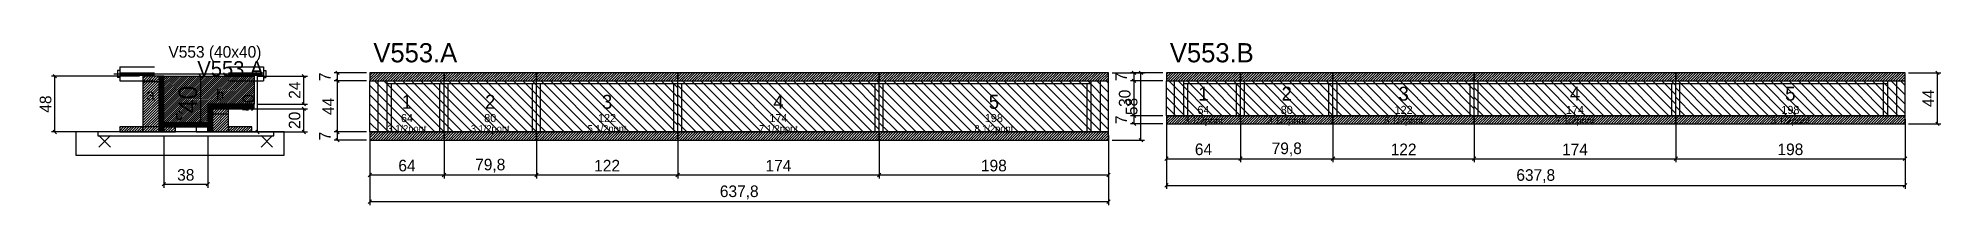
# Model space of a CAD drawing. Extents: x -69 to 1575, y -107 to 33.
import ezdxf
from ezdxf.enums import TextEntityAlignment as Align

# ---------------------------------------------------------------- set-up
doc = ezdxf.new("R2010")
doc.units = 0
for name, color, linetype in [('5', 5, 'Continuous'), ('barrote', 126, 'Continuous'), ('CONCRETO', 251, 'Continuous'), ('COTA', 241, 'Continuous'), ('Cota Seção (2x)', 241, 'Continuous'), ('detalhes', 7, 'Continuous'), ('Hachura', 251, 'Continuous'), ('Madeira', 126, 'Continuous'), ('NOMENCLATURA', 7, 'Continuous'), ('Painéis', 200, 'Continuous'), ('presilha', 224, 'Continuous'), ('Reaproveitamento', 30, 'Continuous'), ('SARR_2.2x7', 40, 'Continuous'), ('SARR_3.5x7', 81, 'Continuous'), ('SCO-___-LAJ', 224, 'Continuous'), ('TENSOR', 224, 'Continuous'), ('texto', 7, 'Continuous'), ('Texto Seção', 7, 'Continuous')]:
    doc.layers.add(name, color=color, linetype=linetype)
doc.dimstyles.new('PAINEL', dxfattribs={"dimtxt": 10, "dimasz": 3, "dimexe": 3, "dimexo": 3, "dimgap": 3, "dimtad": 1, "dimblk": 'OBLIQUE', "dimblk1": 'OBLIQUE', "dimcen": 2.5, "dimclrd": 4, "dimclre": 4, "dimclrt": 240, "dimazin": 3, "dimtfac": 1, "dimtmove": 0, "dimatfit": 3})
doc.dimstyles.new('SECAO2X', dxfattribs={"dimtxt": 16, "dimasz": 3, "dimexe": 3, "dimexo": 3, "dimgap": 3, "dimtad": 1, "dimblk": 'OBLIQUE', "dimblk1": 'OBLIQUE', "dimcen": 2.5, "dimclrd": 4, "dimclre": 4, "dimclrt": 240, "dimazin": 3, "dimtfac": 1, "dimtmove": 0, "dimatfit": 3})

# ---------------------------------------------------------------- blocks, each defined once
blk = doc.blocks.new('_OBLIQUE')
at = {"color": 0, "linetype": 'BYBLOCK'}
blk.add_line((-0.5, -0.5), (0.5, 0.5), dxfattribs=at)

msp = doc.modelspace()

# ---------------------------------------------------------------- hatches: boundary and pattern name
at = {"layer": 'COTA'}
h = msp.add_hatch(dxfattribs=at)
h.set_pattern_fill('ANSI31', scale=0.4)
h.paths.add_polyline_path([(40, -36), (40, 4), (118, 4), (118, -20), (78, -20), (78, -36)])
h = msp.add_hatch(dxfattribs=at)
h.set_pattern_fill('ANSI31', scale=0.5)
h.paths.add_polyline_path([(218, 0), (282, 0), (282, 7), (218, 7)])
h = msp.add_hatch(dxfattribs=at)
h.set_pattern_fill('ANSI31', scale=0.5)
h.paths.add_polyline_path([(282, 0), (361.8, 0), (361.8, 7), (282, 7)])
h = msp.add_hatch(dxfattribs=at)
h.set_pattern_fill('ANSI31', scale=0.5)
h.paths.add_polyline_path([(361.8, 0), (483.8, 0), (483.8, 7), (361.8, 7)])
h = msp.add_hatch(dxfattribs=at)
h.set_pattern_fill('ANSI31', scale=0.5)
h.paths.add_polyline_path([(483.8, 0), (657.8, 0), (657.8, 7), (483.8, 7)])
h = msp.add_hatch(dxfattribs=at)
h.set_pattern_fill('ANSI31', scale=0.5)
h.paths.add_polyline_path([(657.8, 0), (855.8, 0), (855.8, 7), (657.8, 7)])
h = msp.add_hatch(dxfattribs=at)
h.set_pattern_fill('ANSI31', scale=0.5)
h.paths.add_polyline_path([(905.8, 0), (969.8, 0), (969.8, 7), (905.8, 7)])
h = msp.add_hatch(dxfattribs=at)
h.set_pattern_fill('ANSI31', scale=0.5)
h.paths.add_polyline_path([(969.8, 0), (1049.6, 0), (1049.6, 7), (969.8, 7)])
h = msp.add_hatch(dxfattribs=at)
h.set_pattern_fill('ANSI31', scale=0.5)
h.paths.add_polyline_path([(1049.6, 0), (1171.6, 0), (1171.6, 7), (1049.6, 7)])
h = msp.add_hatch(dxfattribs=at)
h.set_pattern_fill('ANSI31', scale=0.5)
h.paths.add_polyline_path([(1171.6, 0), (1345.6, 0), (1345.6, 7), (1171.6, 7)])
h = msp.add_hatch(dxfattribs=at)
h.set_pattern_fill('ANSI31', scale=0.5)
h.paths.add_polyline_path([(1345.6, 0), (1543.6, 0), (1543.6, 7), (1345.6, 7)])
h = msp.add_hatch(dxfattribs=at)
h.set_pattern_fill('ANSI31', scale=0.5)
h.paths.add_polyline_path([(905.8, -37), (969.8, -37), (969.8, -30), (905.8, -30)])
h = msp.add_hatch(dxfattribs=at)
h.set_pattern_fill('ANSI31', scale=0.5)
h.paths.add_polyline_path([(969.8, -37), (1049.6, -37), (1049.6, -30), (969.8, -30)])
h = msp.add_hatch(dxfattribs=at)
h.set_pattern_fill('ANSI31', scale=0.5)
h.paths.add_polyline_path([(1049.6, -37), (1171.6, -37), (1171.6, -30), (1049.6, -30)])
h = msp.add_hatch(dxfattribs=at)
h.set_pattern_fill('ANSI31', scale=0.5)
h.paths.add_polyline_path([(1171.6, -37), (1345.6, -37), (1345.6, -30), (1171.6, -30)])
h = msp.add_hatch(dxfattribs=at)
h.set_pattern_fill('ANSI31', scale=0.5)
h.paths.add_polyline_path([(1345.6, -37), (1543.6, -37), (1543.6, -30), (1345.6, -30)])
h = msp.add_hatch(dxfattribs=at)
h.set_pattern_fill('ANSI31', scale=0.5)
h.paths.add_polyline_path([(218, -51), (282, -51), (282, -44), (218, -44)])
h = msp.add_hatch(dxfattribs=at)
h.set_pattern_fill('ANSI31', scale=0.5)
h.paths.add_polyline_path([(282, -51), (361.8, -51), (361.8, -44), (282, -44)])
h = msp.add_hatch(dxfattribs=at)
h.set_pattern_fill('ANSI31', scale=0.5)
h.paths.add_polyline_path([(361.8, -51), (483.8, -51), (483.8, -44), (361.8, -44)])
h = msp.add_hatch(dxfattribs=at)
h.set_pattern_fill('ANSI31', scale=0.5)
h.paths.add_polyline_path([(483.8, -51), (657.8, -51), (657.8, -44), (483.8, -44)])
h = msp.add_hatch(dxfattribs=at)
h.set_pattern_fill('ANSI31', scale=0.5)
h.paths.add_polyline_path([(657.8, -51), (855.8, -51), (855.8, -44), (657.8, -44)])
at = {"layer": 'Hachura'}
h = msp.add_hatch(dxfattribs=at)
h.set_pattern_fill('ANSI31', scale=0.5)
h.paths.add_polyline_path([(22, -44), (36, -44), (36, 4), (22, 4)])
h = msp.add_hatch(dxfattribs=at)
h.set_pattern_fill('ANSI31', scale=0.5)
h.paths.add_polyline_path([(22, -0.4), (36, -0.4), (36, 4), (22, 4)])
h = msp.add_hatch(dxfattribs=at)
h.set_pattern_fill('SOLID')
h.paths.add_polyline_path([(36, -44), (40, -44), (40, 4), (36, 4)])
h = msp.add_hatch(dxfattribs=at)
h.set_pattern_fill('SOLID')
h.paths.add_polyline_path([(78, -24), (118, -24), (118, -20), (78, -20)])
h = msp.add_hatch(dxfattribs=at)
h.set_pattern_fill('SOLID')
h.paths.add_polyline_path([(78, -44), (82, -44), (82, -24), (78, -24)])
h = msp.add_hatch(dxfattribs=at)
h.set_pattern_fill('ANSI31', scale=0.5)
h.paths.add_polyline_path([(82, -44), (96, -44), (96, -24), (82, -24)])
h = msp.add_hatch(dxfattribs=at)
h.set_pattern_fill('ANSI31', scale=0.5)
h.paths.add_polyline_path([(82, -28.4), (96, -28.4), (96, -24), (82, -24)])
h = msp.add_hatch(dxfattribs=at)
h.set_pattern_fill('ANSI31', scale=0.5)
h.paths.add_polyline_path([(2, -44), (22, -44), (22, -39.6), (2, -39.6)])
h = msp.add_hatch(dxfattribs=at)
h.set_pattern_fill('SOLID')
h.paths.add_polyline_path([(40, -39.6), (78, -39.6), (78, -36), (40, -36)])
h = msp.add_hatch(dxfattribs=at)
h.set_pattern_fill('ANSI31', scale=0.5)
h.paths.add_polyline_path([(40, -44), (50, -44), (50, -39.6), (40, -39.6)])
h = msp.add_hatch(dxfattribs=at)
h.set_pattern_fill('ANSI31', scale=0.5)
h.paths.add_polyline_path([(96, -44), (116, -44), (116, -39.6), (96, -39.6)])

# ---------------------------------------------------------------- linework, layer by layer
for p, q in [((0, 9), (0, 3)), ((2, 9), (0, 9)), ((2, 3), (0, 3)), ((2, 12), (32, 12)), ((2, 12), (2, 0)), ((2, 7), (32, 7)), ((2, 5), (32, 5)), ((2, 0), (32, 0)), ((96, 12), (126, 12)), ((96, 7), (126, 7)), ((96, 5), (126, 5)), ((96, 0), (126, 0)), ((126, 12), (126, 0)), ((126, 9), (128, 9)), ((126, 3), (128, 3)), ((128, 9), (128, 3))]:
    msp.add_line(p, q)
at = {"layer": 'barrote'}
msp.add_lwpolyline([(-36, -64), (144, -64), (144, -44), (-36, -44)], close=True, dxfattribs=at)
at = {"layer": 'CONCRETO'}
msp.add_lwpolyline([(40, -36), (40, 4), (118, 4), (118, -20), (78, -20), (78, -36)], close=True, dxfattribs=at)
at = {"layer": 'Madeira'}
for points in [[(22, -44), (36, -44), (36, 4), (22, 4)], [(22, -0.4), (36, -0.4), (36, 4), (22, 4)], [(82, -44), (96, -44), (96, -24), (82, -24)], [(82, -28.4), (96, -28.4), (96, -24), (82, -24)], [(2, -44), (22, -44), (22, -39.6), (2, -39.6)], [(22, -44), (36, -44), (36, -39.6), (22, -39.6)], [(40, -44), (50, -44), (50, -39.6), (40, -39.6)], [(68, -44), (78, -44), (78, -39.6), (68, -39.6)], [(96, -44), (116, -44), (116, -39.6), (96, -39.6)]]:
    msp.add_lwpolyline(points, close=True, dxfattribs=at)
at = {"layer": 'Painéis'}
for p, q in [((218, 0), (282, 0)), ((218, -44), (218, 0)), ((282, -44), (282, 0)), ((282, -44), (282, 0)), ((282, 0), (361.8, 0)), ((282, -44), (282, 0)), ((361.8, -44), (361.8, 0)), ((361.8, -44), (361.8, 0)), ((361.8, 0), (483.8, 0)), ((361.8, -44), (361.8, 0)), ((483.8, -44), (483.8, 0)), ((483.8, -44), (483.8, 0)), ((483.8, 0), (657.8, 0)), ((483.8, -44), (483.8, 0)), ((657.8, -44), (657.8, 0)), ((657.8, -44), (657.8, 0)), ((657.8, 0), (855.8, 0)), ((657.8, -44), (657.8, 0)), ((855.8, -44), (855.8, 0)), ((905.8, 0), (969.8, 0)), ((905.8, -30), (905.8, 0)), ((969.8, -30), (969.8, 0)), ((969.8, -30), (969.8, 0)), ((969.8, 0), (1049.6, 0)), ((969.8, -30), (969.8, 0)), ((1049.6, -30), (1049.6, 0)), ((1049.6, -30), (1049.6, 0)), ((1049.6, 0), (1171.6, 0)), ((1049.6, -30), (1049.6, 0)), ((1171.6, -30), (1171.6, 0)), ((1171.6, -30), (1171.6, 0)), ((1171.6, 0), (1345.6, 0)), ((1171.6, -30), (1171.6, 0)), ((1345.6, -30), (1345.6, 0)), ((1345.6, -30), (1345.6, 0)), ((1345.6, 0), (1543.6, 0)), ((1345.6, -30), (1345.6, 0)), ((1543.6, -30), (1543.6, 0)), ((905.8, -30), (969.8, -30)), ((969.8, -30), (1049.6, -30)), ((1049.6, -30), (1171.6, -30)), ((1171.6, -30), (1345.6, -30)), ((1345.6, -30), (1543.6, -30)), ((218, -44), (282, -44)), ((282, -44), (361.8, -44)), ((361.8, -44), (483.8, -44)), ((483.8, -44), (657.8, -44)), ((657.8, -44), (855.8, -44))]:
    msp.add_line(p, q, dxfattribs=at)
for points in [[(36, -44), (40, -44), (40, 4), (36, 4)], [(78, -24), (118, -24), (118, -20), (78, -20)], [(78, -44), (82, -44), (82, -24), (78, -24)], [(40, -39.6), (78, -39.6), (78, -36), (40, -36)]]:
    msp.add_lwpolyline(points, close=True, dxfattribs=at)
at = {"layer": 'presilha'}
for p, q in [((-16, -57), (-6, -47)), ((-16, -47), (-6, -57)), ((124, -57), (134, -47)), ((124, -47), (134, -57))]:
    msp.add_line(p, q, dxfattribs=at)
at = {"layer": 'Reaproveitamento', "color": 30}
for p, q in [((266, -44), (222, 0)), ((274, -44), (230, 0)), ((282, -44), (238, 0)), ((282, -36), (246, 0)), ((282, -28), (254, 0)), ((282, -20), (262, 0)), ((282, -12), (270, 0)), ((282, -4), (278, 0)), ((330, -44), (286, 0)), ((338, -44), (294, 0)), ((346, -44), (302, 0)), ((354, -44), (310, 0)), ((361.8, -43.8), (318, 0)), ((361.8, -35.8), (326, 0)), ((361.8, -27.8), (334, 0)), ((361.8, -19.8), (342, 0)), ((361.8, -11.8), (350, 0)), ((361.8, -3.8), (358, 0)), ((409.8, -44), (365.8, 0)), ((417.8, -44), (373.8, 0)), ((425.8, -44), (381.8, 0)), ((433.8, -44), (389.8, 0)), ((441.8, -44), (397.8, 0)), ((449.8, -44), (405.8, 0)), ((457.8, -44), (413.8, 0)), ((465.8, -44), (421.8, 0)), ((473.8, -44), (429.8, 0)), ((481.8, -44), (437.8, 0)), ((483.8, -38), (445.8, 0)), ((483.8, -30), (453.8, 0)), ((483.8, -22), (461.8, 0)), ((483.8, -14), (469.8, 0)), ((483.8, -6), (477.8, 0)), ((531.8, -44), (487.8, 0)), ((539.8, -44), (495.8, 0)), ((547.8, -44), (503.8, 0)), ((555.8, -44), (511.8, 0)), ((563.8, -44), (519.8, 0)), ((571.8, -44), (527.8, 0)), ((579.8, -44), (535.8, 0)), ((587.8, -44), (543.8, 0)), ((595.8, -44), (551.8, 0)), ((603.8, -44), (559.8, 0)), ((611.8, -44), (567.8, 0)), ((619.8, -44), (575.8, 0)), ((627.8, -44), (583.8, 0)), ((635.8, -44), (591.8, 0)), ((643.8, -44), (599.8, 0)), ((651.8, -44), (607.8, 0)), ((657.8, -42), (615.8, 0)), ((657.8, -34), (623.8, 0)), ((657.8, -26), (631.8, 0)), ((657.8, -18), (639.8, 0)), ((657.8, -10), (647.8, 0)), ((657.8, -2), (655.8, 0)), ((705.8, -44), (661.8, 0)), ((713.8, -44), (669.8, 0)), ((721.8, -44), (677.8, 0)), ((729.8, -44), (685.8, 0)), ((737.8, -44), (693.8, 0)), ((745.8, -44), (701.8, 0)), ((753.8, -44), (709.8, 0)), ((761.8, -44), (717.8, 0)), ((769.8, -44), (725.8, 0)), ((777.8, -44), (733.8, 0)), ((785.8, -44), (741.8, 0)), ((793.8, -44), (749.8, 0)), ((801.8, -44), (757.8, 0)), ((809.8, -44), (765.8, 0)), ((817.8, -44), (773.8, 0)), ((825.8, -44), (781.8, 0)), ((833.8, -44), (789.8, 0)), ((841.8, -44), (797.8, 0)), ((849.8, -44), (805.8, 0)), ((855.8, -42), (813.8, 0)), ((855.8, -34), (821.8, 0)), ((855.8, -26), (829.8, 0)), ((855.8, -18), (837.8, 0)), ((855.8, -10), (845.8, 0)), ((855.8, -2), (853.8, 0)), ((937.8, -30), (907.8, 0)), ((945.8, -30), (915.8, 0)), ((953.8, -30), (923.8, 0)), ((961.8, -30), (931.8, 0)), ((969.8, -30), (939.8, 0)), ((969.8, -22), (947.8, 0)), ((969.8, -14), (955.8, 0)), ((969.8, -6), (963.8, 0)), ((1001.8, -30), (971.8, 0)), ((1009.8, -30), (979.8, 0)), ((1017.8, -30), (987.8, 0)), ((1025.8, -30), (995.8, 0)), ((1033.8, -30), (1003.8, 0)), ((1041.8, -30), (1011.8, 0)), ((1049.6, -29.8), (1019.8, 0)), ((1049.6, -21.8), (1027.8, 0)), ((1049.6, -13.8), (1035.8, 0)), ((1049.6, -5.8), (1043.8, 0)), ((1081.6, -30), (1051.6, 0)), ((1089.6, -30), (1059.6, 0)), ((1097.6, -30), (1067.6, 0)), ((1105.6, -30), (1075.6, 0)), ((1113.6, -30), (1083.6, 0)), ((1121.6, -30), (1091.6, 0)), ((1129.6, -30), (1099.6, 0)), ((1137.6, -30), (1107.6, 0)), ((1145.6, -30), (1115.6, 0)), ((1153.6, -30), (1123.6, 0)), ((1161.6, -30), (1131.6, 0)), ((1169.6, -30), (1139.6, 0)), ((1171.6, -24), (1147.6, 0)), ((1171.6, -16), (1155.6, 0)), ((1171.6, -8), (1163.6, 0)), ((1171.6, 0), (1171.6, 0)), ((1203.6, -30), (1173.6, 0)), ((1211.6, -30), (1181.6, 0)), ((1219.6, -30), (1189.6, 0)), ((1227.6, -30), (1197.6, 0)), ((1235.6, -30), (1205.6, 0)), ((1243.6, -30), (1213.6, 0)), ((1251.6, -30), (1221.6, 0)), ((1259.6, -30), (1229.6, 0)), ((1267.6, -30), (1237.6, 0)), ((1275.6, -30), (1245.6, 0)), ((1283.6, -30), (1253.6, 0)), ((1291.6, -30), (1261.6, 0)), ((1299.6, -30), (1269.6, 0)), ((1307.6, -30), (1277.6, 0)), ((1315.6, -30), (1285.6, 0)), ((1323.6, -30), (1293.6, 0)), ((1331.6, -30), (1301.6, 0)), ((1339.6, -30), (1309.6, 0)), ((1345.6, -28), (1317.6, 0)), ((1345.6, -20), (1325.6, 0)), ((1345.6, -12), (1333.6, 0)), ((1345.6, -4), (1341.6, 0)), ((1377.6, -30), (1347.6, 0)), ((1385.6, -30), (1355.6, 0)), ((1393.6, -30), (1363.6, 0)), ((1401.6, -30), (1371.6, 0)), ((1409.6, -30), (1379.6, 0)), ((1417.6, -30), (1387.6, 0)), ((1425.6, -30), (1395.6, 0)), ((1433.6, -30), (1403.6, 0)), ((1441.6, -30), (1411.6, 0)), ((1449.6, -30), (1419.6, 0)), ((1457.6, -30), (1427.6, 0)), ((1465.6, -30), (1435.6, 0)), ((1473.6, -30), (1443.6, 0)), ((1481.6, -30), (1451.6, 0)), ((1489.6, -30), (1459.6, 0)), ((1497.6, -30), (1467.6, 0)), ((1505.6, -30), (1475.6, 0)), ((1513.6, -30), (1483.6, 0)), ((1521.6, -30), (1491.6, 0)), ((1529.6, -30), (1499.6, 0)), ((1537.6, -30), (1507.6, 0)), ((1543.6, -28), (1515.6, 0)), ((1543.6, -20), (1523.6, 0)), ((1543.6, -12), (1531.6, 0)), ((1543.6, -4), (1539.6, 0)), ((258, -44), (218, -4)), ((250, -44), (218, -12)), ((322, -44), (282, -4)), ((314, -44), (282, -12)), ((401.8, -44), (361.8, -4)), ((393.8, -44), (361.8, -12)), ((523.8, -44), (483.8, -4)), ((515.8, -44), (483.8, -12)), ((697.8, -44), (657.8, -4)), ((689.8, -44), (657.8, -12)), ((929.8, -30), (905.8, -6)), ((921.8, -30), (905.8, -14)), ((993.8, -30), (969.8, -6)), ((985.8, -30), (969.8, -14)), ((1073.6, -30), (1049.6, -6)), ((1065.6, -30), (1049.6, -14)), ((1195.6, -30), (1171.6, -6)), ((1187.6, -30), (1171.6, -14)), ((1369.6, -30), (1345.6, -6)), ((1361.6, -30), (1345.6, -14)), ((242, -44), (218, -20)), ((234, -44), (218, -28)), ((306, -44), (282, -20)), ((298, -44), (282, -28)), ((385.8, -44), (361.8, -20)), ((377.8, -44), (361.8, -28)), ((507.8, -44), (483.8, -20)), ((499.8, -44), (483.8, -28)), ((681.8, -44), (657.8, -20)), ((673.8, -44), (657.8, -28)), ((913.8, -30), (905.8, -22)), ((905.8, -30), (905.8, -30)), ((977.8, -30), (969.8, -22)), ((969.8, -30), (969.8, -30)), ((1057.6, -30), (1049.6, -22)), ((1049.6, -30), (1049.6, -30)), ((1179.6, -30), (1171.6, -22)), ((1171.6, -30), (1171.6, -30)), ((1353.6, -30), (1345.6, -22)), ((1345.6, -30), (1345.6, -30)), ((226, -44), (218, -36)), ((218, -44), (218, -44)), ((290, -44), (282, -36)), ((282, -44), (282, -44)), ((369.8, -44), (361.8, -36)), ((361.8, -44), (361.8, -44)), ((491.8, -44), (483.8, -36)), ((483.8, -44), (483.8, -44)), ((665.8, -44), (657.8, -36)), ((657.8, -44), (657.8, -44))]:
    msp.add_line(p, q, dxfattribs=at)
at = {"layer": 'SARR_2.2x7'}
for p, q in [((225, -44), (225, 0)), ((848.8, -44), (848.8, 0)), ((912.8, -30), (912.8, 0)), ((1536.6, -30), (1536.6, 0)), ((233, -2.2), (282, -2.2)), ((282, -2.2), (361.8, -2.2)), ((361.8, -2.2), (483.8, -2.2)), ((483.8, -2.2), (657.8, -2.2)), ((657.8, -2.2), (840.8, -2.2)), ((920.8, -2.2), (969.8, -2.2)), ((969.8, -2.2), (1049.6, -2.2)), ((1049.6, -2.2), (1171.6, -2.2)), ((1171.6, -2.2), (1345.6, -2.2)), ((1345.6, -2.2), (1528.6, -2.2))]:
    msp.add_line(p, q, dxfattribs=at)
at = {"layer": 'SARR_3.5x7'}
for p, q in [((233, -44), (233, 0)), ((282, -44), (282, 0)), ((282, -44), (282, 0)), ((361.8, -44), (361.8, 0)), ((361.8, -44), (361.8, 0)), ((483.8, -44), (483.8, 0)), ((483.8, -44), (483.8, 0)), ((657.8, -44), (657.8, 0)), ((657.8, -44), (657.8, 0)), ((840.8, -44), (840.8, 0)), ((920.8, -30), (920.8, 0)), ((969.8, -30), (969.8, 0)), ((969.8, -30), (969.8, 0)), ((1049.6, -30), (1049.6, 0)), ((1049.6, -30), (1049.6, 0)), ((1171.6, -30), (1171.6, 0)), ((1171.6, -30), (1171.6, 0)), ((1345.6, -30), (1345.6, 0)), ((1345.6, -30), (1345.6, 0)), ((1528.6, -30), (1528.6, 0)), ((236.5, -44), (236.5, -2.2)), ((278.5, -44), (278.5, -2.2)), ((285.5, -44), (285.5, -2.2)), ((358.3, -44), (358.3, -2.2)), ((365.3, -44), (365.3, -2.2)), ((480.3, -44), (480.3, -2.2)), ((487.3, -44), (487.3, -2.2)), ((654.3, -44), (654.3, -2.2)), ((661.3, -44), (661.3, -2.2)), ((837.3, -44), (837.3, -2.2)), ((924.3, -30), (924.3, -2.2)), ((966.3, -30), (966.3, -2.2)), ((973.3, -30), (973.3, -2.2)), ((1046.1, -30), (1046.1, -2.2)), ((1053.1, -30), (1053.1, -2.2)), ((1168.1, -30), (1168.1, -2.2)), ((1175.1, -30), (1175.1, -2.2)), ((1342.1, -30), (1342.1, -2.2)), ((1349.1, -30), (1349.1, -2.2)), ((1525.1, -30), (1525.1, -2.2)), ((920.8, -30), (924.3, -30)), ((966.3, -30), (969.8, -30)), ((969.8, -30), (973.3, -30)), ((1046.1, -30), (1049.6, -30)), ((1049.6, -30), (1053.1, -30)), ((1168.1, -30), (1171.6, -30)), ((1171.6, -30), (1175.1, -30)), ((1342.1, -30), (1345.6, -30)), ((1345.6, -30), (1349.1, -30)), ((1525.1, -30), (1528.6, -30)), ((233, -44), (236.5, -44)), ((278.5, -44), (282, -44)), ((282, -44), (285.5, -44)), ((358.3, -44), (361.8, -44)), ((361.8, -44), (365.3, -44)), ((480.3, -44), (483.8, -44)), ((483.8, -44), (487.3, -44)), ((654.3, -44), (657.8, -44)), ((657.8, -44), (661.3, -44)), ((837.3, -44), (840.8, -44))]:
    msp.add_line(p, q, dxfattribs=at)
at = {"layer": 'SCO-___-LAJ'}
for points in [[(218, 0), (282, 0), (282, 7), (218, 7)], [(282, 0), (361.8, 0), (361.8, 7), (282, 7)], [(361.8, 0), (483.8, 0), (483.8, 7), (361.8, 7)], [(483.8, 0), (657.8, 0), (657.8, 7), (483.8, 7)], [(657.8, 0), (855.8, 0), (855.8, 7), (657.8, 7)], [(905.8, 0), (969.8, 0), (969.8, 7), (905.8, 7)], [(969.8, 0), (1049.6, 0), (1049.6, 7), (969.8, 7)], [(1049.6, 0), (1171.6, 0), (1171.6, 7), (1049.6, 7)], [(1171.6, 0), (1345.6, 0), (1345.6, 7), (1171.6, 7)], [(1345.6, 0), (1543.6, 0), (1543.6, 7), (1345.6, 7)], [(905.8, -37), (969.8, -37), (969.8, -30), (905.8, -30)], [(969.8, -37), (1049.6, -37), (1049.6, -30), (969.8, -30)], [(1049.6, -37), (1171.6, -37), (1171.6, -30), (1049.6, -30)], [(1171.6, -37), (1345.6, -37), (1345.6, -30), (1171.6, -30)], [(1345.6, -37), (1543.6, -37), (1543.6, -30), (1345.6, -30)], [(-17, -47.2), (135, -47.2), (135, -44), (-17, -44)], [(218, -51), (282, -51), (282, -44), (218, -44)], [(282, -51), (361.8, -51), (361.8, -44), (282, -44)], [(361.8, -51), (483.8, -51), (483.8, -44), (361.8, -44)], [(483.8, -51), (657.8, -51), (657.8, -44), (483.8, -44)], [(657.8, -51), (855.8, -51), (855.8, -44), (657.8, -44)]]:
    msp.add_lwpolyline(points, close=True, dxfattribs=at)
at = {"layer": 'TENSOR'}
msp.add_line((-3, 6), (116, 6), dxfattribs=at)

# ---------------------------------------------------------------- texts
at = {"layer": '5'}
for s, height, p in [('1', 12, (250, -18)), ('2', 12, (321.9, -18)), ('3', 12, (422.8, -18)), ('4', 12, (570.8, -18)), ('5', 12, (756.8, -18)), ('1', 12, (937.8, -11)), ('2', 12, (1009.7, -11)), ('3', 12, (1110.6, -11)), ('4', 12, (1258.6, -11)), ('5', 12, (1444.6, -11)), ('64', 7, (250, -32)), ('80', 7, (321.9, -32)), ('122', 7, (422.8, -32)), ('174', 7, (570.8, -32)), ('198', 7, (756.8, -32)), ('64', 7, (937.8, -25)), ('80', 7, (1009.7, -25)), ('122', 7, (1110.6, -25)), ('174', 7, (1258.6, -25)), ('198', 7, (1444.6, -25))]:
    msp.add_text(s, height=height, dxfattribs=at).set_placement(p, align=Align.MIDDLE_CENTER)
at = {"layer": 'detalhes'}
for s, p in [('a', (25, -16.7)), ('b', (85, -16.7)), ('c', (50, -33.5))]:
    msp.add_text(s, height=9.6, dxfattribs=at).set_placement(p)
at = {"layer": 'NOMENCLATURA'}
for s, p in [('V553.A', (221, 16)), ('V553.B', (908.8, 16))]:
    msp.add_text(s, height=16.5, dxfattribs=at).set_placement(p)
at = {"layer": 'texto', "char_height": 6, "attachment_point": 5}
for s, insert in [('3 1/2pont', (937.8, -35)), ('3 1/2pont', (1009.7, -35)), ('5 1/2pont', (1110.6, -35)), ('7 1/2pont', (1258.6, -35)), ('8 1/2pont', (1444.6, -35)), ('3 1/2pont', (250, -42)), ('3 1/2pont', (321.9, -42)), ('5 1/2pont', (422.8, -42)), ('7 1/2pont', (570.8, -42)), ('8 1/2pont', (756.8, -42))]:
    msp.add_mtext(s, dxfattribs=dict(at, insert=insert))
at = {"layer": 'Texto Seção'}
for s, height, p in [('V553 (40x40)', 10, (44, 20)), ('V553.A', 13, (69, 4))]:
    msp.add_text(s, height=height, dxfattribs=at).set_placement(p)

# ---------------------------------------------------------------- dimensions: what is measured, and where the dimension line sits
at = {"layer": 'COTA'}
for base, p1, p2 in [((-54, -44), (2, -44), (22, 4)), ((121, -44), (96, -44), (96, 6)), ((161, -20), (118, -20), (118, 4)), ((190, 0), (218, 0), (218, 7)), ((190, -44), (218, -44), (218, 0)), ((883.8, -51), (855.8, -51), (855.8, 7)), ((877.8, 0), (905.8, 0), (905.8, 7)), ((877.8, -30), (905.8, -30), (905.8, 0)), ((1571.6, -37), (1543.6, -37), (1543.6, 7)), ((161, -44), (96, -44), (96, -24)), ((877.8, -37), (905.8, -37), (905.8, -30)), ((190, -51), (218, -51), (218, -44))]:
    msp.add_linear_dim(base=base, p1=p1, p2=p2, angle=90, dimstyle='PAINEL', dxfattribs=at).render()
for base, p1, p2 in [((905.8, -67), (905.8, -30), (969.8, -30)), ((905.8, -90), (905.8, -30), (1543.6, -30)), ((969.8, -67), (969.8, -30), (1049.6, -30)), ((1049.6, -67), (1049.6, -30), (1171.6, -30)), ((1171.6, -67), (1171.6, -30), (1345.6, -30)), ((1345.6, -67), (1345.6, -30), (1543.6, -30)), ((40, -89), (40, -44), (78, -44)), ((218, -81), (218, -44), (282, -44)), ((218, -104), (218, -44), (855.8, -44)), ((282, -81), (282, -44), (361.8, -44)), ((361.8, -81), (361.8, -44), (483.8, -44)), ((483.8, -81), (483.8, -44), (657.8, -44)), ((657.8, -81), (657.8, -44), (855.8, -44))]:
    msp.add_linear_dim(base=base, p1=p1, p2=p2, dimstyle='PAINEL', dxfattribs=at).render()
at = {"layer": 'Cota Seção (2x)'}
msp.add_linear_dim(base=(72, -36), p1=(40, -36), p2=(40, 4), angle=90, dimstyle='SECAO2X', dxfattribs=at).render()

doc.saveas('drawing.dxf')
